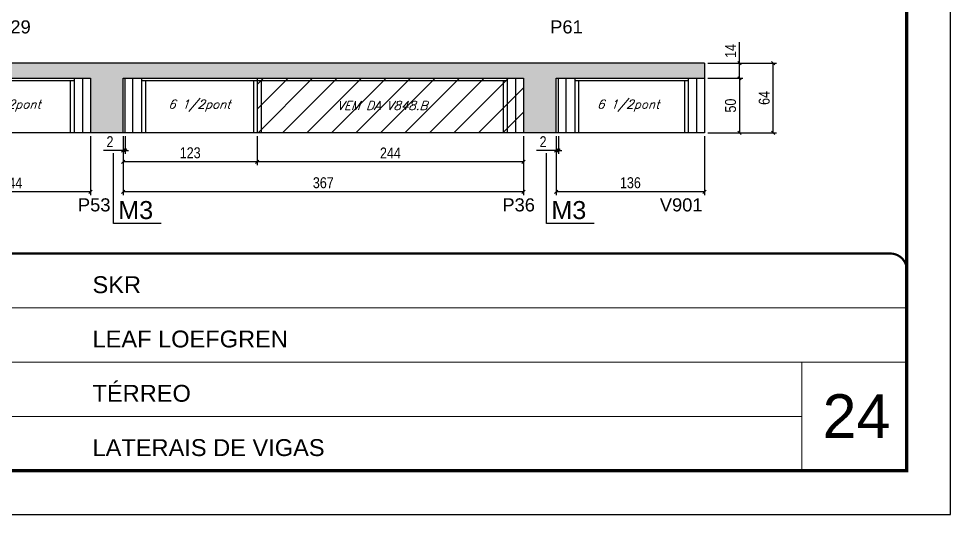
# Model space of a CAD drawing. Extents: x 3309 to 9563, y -2522 to 14608.
# Drawn here: x 8709 to 9563, y 7815 to 8270 of the extents above; entities that cross this region are included whole.
import ezdxf

# ---------------------------------------------------------------- set-up
doc = ezdxf.new("R2010")
doc.units = 0
doc.linetypes.add('CONTINUO', pattern=[0])
doc.linetypes.add('DASHED', pattern=[0.75, 0.5, -0.25])
for name, color, linetype in [('5', 5, 'Continuous'), ('COTA', 241, 'Continuous'), ('NOMENCLATURA', 7, 'Continuous'), ('Painéis', 200, 'Continuous'), ('SARR_2.2x7', 40, 'Continuous'), ('SARR_3.5x7', 81, 'Continuous'), ('texto', 7, 'Continuous')]:
    doc.layers.add(name, color=color, linetype=linetype)
for name, color, linetype, lineweight in [('CARIMBO', 255, 'Continuous', 9), ('Folhas', 255, 'Continuous', 9), ('Hachura', 251, 'Continuous', 9), ('SARRAFO DE PRESSAO', 251, 'DASHED', 9)]:
    doc.layers.add(name, color=color, linetype=linetype, lineweight=lineweight)
doc.layers.add('Laje_Perimetro', color=7, linetype='Continuous', plot=False)
doc.styles.add('ARIAL', font='arial.ttf')
doc.styles.add('COTA TECNICA', font='techl___.ttf', dxfattribs={"height": 10})
doc.styles.add('Romans', font='romans.shx')
doc.styles.get("Standard").update_dxf_attribs({"font": 'arial.ttf'})
doc.dimstyles.new('PAINEL', dxfattribs={"dimtxt": 10, "dimasz": 3, "dimexe": 3, "dimexo": 3, "dimgap": 3, "dimtad": 1, "dimdec": 1, "dimzin": 12, "dimdsep": 46, "dimtxsty": 'COTA TECNICA', "dimblk1": 'OBLIQUE', "dimblk2": 'OBLIQUE', "dimsah": 1, "dimcen": 0.9, "dimclrd": 4, "dimclre": 4, "dimclrt": 240, "dimadec": 1, "dimazin": 3, "dimtfac": 1, "dimtdec": 1, "dimtmove": 0, "dimatfit": 3, "dimfxl": 1, "dimtolj": 1, "dimtzin": 12, "dimarcsym": 0})

# ---------------------------------------------------------------- blocks, each defined once
blk = doc.blocks.new('9999999999')
at = {"color": 30, "linetype": 'CONTINUO'}
for p, q in [((98564.56, 34379.64), (99583.98, 34379.64)), ((98564.56, 34329.83), (99487.98, 34329.83)), ((99583.98, 34329.83), (99487.98, 34329.83)), ((99487.98, 34329.83), (99487.98, 34230.21)), ((98564.56, 34280.02), (99487.98, 34280.02))]:
    blk.add_line(p, q, dxfattribs=at)
at = {"color": 30, "linetype": 'CONTINUO', "const_width": 2}
blk.add_lwpolyline([(99583.98, 34230.21), (99583.98, 34414.45, 0.414214), (99568.98, 34429.45), (98228.98, 34429.45, 0.414214), (98213.98, 34414.45), (98213.98, 34245.21, 0.414214), (98228.98, 34230.21), (99583.98, 34230.21)], format="xyb", dxfattribs=at)
at = {"layer": 'Folhas'}
blk.add_lwpolyline([(98138.98, 34190.21), (99623.98, 34190.21), (99623.98, 35240.21), (98138.98, 35240.21)], close=True, dxfattribs=at)
at = {"layer": 'Folhas', "color": 30, "const_width": 3}
blk.add_lwpolyline([(98213.98, 34230.21), (99583.98, 34230.21), (99583.98, 35200.21), (98213.98, 35200.21)], close=True, dxfattribs=at)
at = {"color": 7, "linetype": 'Continuous', "ltscale": 5, "style": 'ARIAL'}
for s, height, p in [('SKR', 15.483, (98837.68, 34393.13)), ('LEAF LOEFGREN', 15.4829, (98837.68, 34343.32)), ('TÉRREO', 15.483, (98837.68, 34293.51)), ('LATERAIS DE VIGAS', 15.4829, (98837.68, 34243.7))]:
    blk.add_text(s, height=height, dxfattribs=at).set_placement(p)
blk = doc.blocks.new('_Oblique')
at = {"color": 0, "linetype": 'ByBlock', "lineweight": -2}
blk.add_line((-0.5, -0.5), (0.5, 0.5), dxfattribs=at)
blk = doc.blocks.new('*D2082')
at = {"layer": 'COTA', "color": 4, "lineweight": -2, "transparency": 16777216}
for p, q in [((9201.6, 8161.93), (9201.6, 8107.87)), ((9337.6, 8161.93), (9337.6, 8107.87)), ((9337.6, 8110.87), (9201.6, 8110.87))]:
    blk.add_line(p, q, dxfattribs=at)
at = {"layer": 'Defpoints', "color": 0, "transparency": 16777216}
for p in [(9201.6, 8164.93), (9337.6, 8164.93), (9201.6, 8110.87)]:
    blk.add_point(p, dxfattribs=at)
at = {"layer": 'COTA', "color": 4, "lineweight": -2, "transparency": 16777216, "xscale": 3, "yscale": 3, "zscale": 3, "rotation": 180}
blk.add_blockref('_Oblique', (9201.6, 8110.87), dxfattribs=at)
at = {"layer": 'COTA', "color": 4, "lineweight": -2, "transparency": 16777216, "xscale": 3, "yscale": 3, "zscale": 3}
blk.add_blockref('_Oblique', (9337.6, 8110.87), dxfattribs=at)
at = {"layer": 'COTA', "color": 240, "transparency": 16777216, "insert": (9269.6, 8119.09), "char_height": 10, "attachment_point": 5, "style": 'COTA TECNICA'}
blk.add_mtext('\\A1;136', dxfattribs=at)
blk = doc.blocks.new('*D2083')
at = {"layer": 'COTA', "color": 4, "lineweight": -2, "transparency": 16777216}
for p, q in [((9201.6, 8161.93), (9201.6, 8145.8)), ((9203.6, 8161.93), (9203.6, 8145.8)), ((9201.6, 8148.8), (9183.49, 8148.8)), ((9203.6, 8148.8), (9201.6, 8148.8)), ((9203.6, 8148.8), (9206.6, 8148.8))]:
    blk.add_line(p, q, dxfattribs=at)
at = {"layer": 'Defpoints', "color": 0, "transparency": 16777216}
for p in [(9201.6, 8164.93), (9203.6, 8164.93), (9201.6, 8148.8)]:
    blk.add_point(p, dxfattribs=at)
at = {"layer": 'COTA', "color": 4, "lineweight": -2, "transparency": 16777216, "xscale": 3, "yscale": 3, "zscale": 3}
blk.add_blockref('_Oblique', (9201.6, 8148.8), dxfattribs=at)
at = {"layer": 'COTA', "color": 4, "lineweight": -2, "transparency": 16777216, "xscale": 3, "yscale": 3, "zscale": 3, "rotation": 180}
blk.add_blockref('_Oblique', (9203.6, 8148.8), dxfattribs=at)
at = {"layer": 'COTA', "color": 240, "transparency": 16777216, "insert": (9189.55, 8156.8), "char_height": 10, "attachment_point": 5, "style": 'COTA TECNICA'}
blk.add_mtext('\\A1;2', dxfattribs=at)
blk = doc.blocks.new('*D2086')
at = {"layer": 'COTA', "color": 4, "lineweight": -2, "transparency": 16777216}
for p, q in [((8804.6, 8161.93), (8804.6, 8107.87)), ((9171.6, 8161.93), (9171.6, 8107.87)), ((9171.6, 8110.87), (8804.6, 8110.87))]:
    blk.add_line(p, q, dxfattribs=at)
at = {"layer": 'Defpoints', "color": 0, "transparency": 16777216}
for p in [(8804.6, 8164.93), (9171.6, 8164.93), (8804.6, 8110.87)]:
    blk.add_point(p, dxfattribs=at)
at = {"layer": 'COTA', "color": 4, "lineweight": -2, "transparency": 16777216, "xscale": 3, "yscale": 3, "zscale": 3, "rotation": 180}
blk.add_blockref('_Oblique', (8804.6, 8110.87), dxfattribs=at)
at = {"layer": 'COTA', "color": 4, "lineweight": -2, "transparency": 16777216, "xscale": 3, "yscale": 3, "zscale": 3}
blk.add_blockref('_Oblique', (9171.6, 8110.87), dxfattribs=at)
at = {"layer": 'COTA', "color": 240, "transparency": 16777216, "insert": (8988.1, 8119.09), "char_height": 10, "attachment_point": 5, "style": 'COTA TECNICA'}
blk.add_mtext('\\A1;367', dxfattribs=at)
blk = doc.blocks.new('*D2087')
at = {"layer": 'COTA', "color": 4, "lineweight": -2, "transparency": 16777216}
for p, q in [((8804.6, 8161.93), (8804.6, 8145.8)), ((8806.6, 8161.93), (8806.6, 8145.8)), ((8804.6, 8148.8), (8786.49, 8148.8)), ((8806.6, 8148.8), (8804.6, 8148.8)), ((8806.6, 8148.8), (8809.6, 8148.8))]:
    blk.add_line(p, q, dxfattribs=at)
at = {"layer": 'Defpoints', "color": 0, "transparency": 16777216}
for p in [(8804.6, 8164.93), (8806.6, 8164.93), (8804.6, 8148.8)]:
    blk.add_point(p, dxfattribs=at)
at = {"layer": 'COTA', "color": 4, "lineweight": -2, "transparency": 16777216, "xscale": 3, "yscale": 3, "zscale": 3}
blk.add_blockref('_Oblique', (8804.6, 8148.8), dxfattribs=at)
at = {"layer": 'COTA', "color": 4, "lineweight": -2, "transparency": 16777216, "xscale": 3, "yscale": 3, "zscale": 3, "rotation": 180}
blk.add_blockref('_Oblique', (8806.6, 8148.8), dxfattribs=at)
at = {"layer": 'COTA', "color": 240, "transparency": 16777216, "insert": (8792.55, 8156.8), "char_height": 10, "attachment_point": 5, "style": 'COTA TECNICA'}
blk.add_mtext('\\A1;2', dxfattribs=at)
blk = doc.blocks.new('*D2079')
at = {"layer": 'COTA', "color": 4, "lineweight": -2, "transparency": 16777216}
for p, q in [((8927.6, 8161.93), (8927.6, 8135.35)), ((9171.6, 8161.93), (9171.6, 8135.35)), ((9171.6, 8138.35), (8927.6, 8138.35))]:
    blk.add_line(p, q, dxfattribs=at)
at = {"layer": 'Defpoints', "color": 0, "transparency": 16777216}
for p in [(8927.6, 8164.93), (9171.6, 8164.93), (8927.6, 8138.35)]:
    blk.add_point(p, dxfattribs=at)
at = {"layer": 'COTA', "color": 4, "lineweight": -2, "transparency": 16777216, "xscale": 3, "yscale": 3, "zscale": 3, "rotation": 180}
blk.add_blockref('_Oblique', (8927.6, 8138.35), dxfattribs=at)
at = {"layer": 'COTA', "color": 4, "lineweight": -2, "transparency": 16777216, "xscale": 3, "yscale": 3, "zscale": 3}
blk.add_blockref('_Oblique', (9171.6, 8138.35), dxfattribs=at)
at = {"layer": 'COTA', "color": 240, "transparency": 16777216, "insert": (9049.6, 8146.42), "char_height": 10, "attachment_point": 5, "style": 'COTA TECNICA'}
blk.add_mtext('\\A1;244', dxfattribs=at)
blk = doc.blocks.new('*D2080')
at = {"layer": 'COTA', "color": 4, "lineweight": -2, "transparency": 16777216}
for p, q in [((8804.6, 8161.93), (8804.6, 8135.35)), ((8927.6, 8161.93), (8927.6, 8135.35)), ((8927.6, 8138.35), (8804.6, 8138.35))]:
    blk.add_line(p, q, dxfattribs=at)
at = {"layer": 'Defpoints', "color": 0, "transparency": 16777216}
for p in [(8804.6, 8164.93), (8927.6, 8164.93), (8804.6, 8138.35)]:
    blk.add_point(p, dxfattribs=at)
at = {"layer": 'COTA', "color": 4, "lineweight": -2, "transparency": 16777216, "xscale": 3, "yscale": 3, "zscale": 3, "rotation": 180}
blk.add_blockref('_Oblique', (8804.6, 8138.35), dxfattribs=at)
at = {"layer": 'COTA', "color": 4, "lineweight": -2, "transparency": 16777216, "xscale": 3, "yscale": 3, "zscale": 3}
blk.add_blockref('_Oblique', (8927.6, 8138.35), dxfattribs=at)
at = {"layer": 'COTA', "color": 240, "transparency": 16777216, "insert": (8866.1, 8146.57), "char_height": 10, "attachment_point": 5, "style": 'COTA TECNICA'}
blk.add_mtext('\\A1;123', dxfattribs=at)
blk = doc.blocks.new('*D2084')
at = {"layer": 'COTA', "color": 4, "lineweight": -2, "transparency": 16777216}
for p, q in [((8630.6, 8161.93), (8630.6, 8107.87)), ((8774.6, 8161.93), (8774.6, 8107.87)), ((8774.6, 8110.87), (8630.6, 8110.87))]:
    blk.add_line(p, q, dxfattribs=at)
at = {"layer": 'Defpoints', "color": 0, "transparency": 16777216}
for p in [(8630.6, 8164.93), (8774.6, 8164.93), (8630.6, 8110.87)]:
    blk.add_point(p, dxfattribs=at)
at = {"layer": 'COTA', "color": 4, "lineweight": -2, "transparency": 16777216, "xscale": 3, "yscale": 3, "zscale": 3, "rotation": 180}
blk.add_blockref('_Oblique', (8630.6, 8110.87), dxfattribs=at)
at = {"layer": 'COTA', "color": 4, "lineweight": -2, "transparency": 16777216, "xscale": 3, "yscale": 3, "zscale": 3}
blk.add_blockref('_Oblique', (8774.6, 8110.87), dxfattribs=at)
at = {"layer": 'COTA', "color": 240, "transparency": 16777216, "insert": (8702.6, 8118.94), "char_height": 10, "attachment_point": 5, "style": 'COTA TECNICA'}
blk.add_mtext('\\A1;144', dxfattribs=at)
blk = doc.blocks.new('*D2088')
at = {"layer": 'COTA', "color": 4, "lineweight": -2, "transparency": 16777216}
for p, q in [((9340.6, 8214.93), (9372.53, 8214.93)), ((9369.53, 8214.93), (9369.53, 8164.93)), ((9340.6, 8164.93), (9372.53, 8164.93))]:
    blk.add_line(p, q, dxfattribs=at)
at = {"layer": 'Defpoints', "color": 0, "transparency": 16777216}
for p in [(9337.6, 8214.93), (9337.6, 8164.93), (9369.53, 8164.93)]:
    blk.add_point(p, dxfattribs=at)
at = {"layer": 'COTA', "color": 4, "lineweight": -2, "transparency": 16777216, "xscale": 3, "yscale": 3, "zscale": 3}
for p, rotation in [((9369.53, 8214.93), 90), ((9369.53, 8164.93), 270)]:
    blk.add_blockref('_Oblique', p, dxfattribs=dict(at, rotation=rotation))
at = {"layer": 'COTA', "color": 240, "transparency": 16777216, "insert": (9361.42, 8189.93), "char_height": 10, "attachment_point": 5, "rotation": 90, "style": 'COTA TECNICA'}
blk.add_mtext('\\A1;50', dxfattribs=at)
blk = doc.blocks.new('*D2089')
at = {"layer": 'COTA', "color": 4, "lineweight": -2, "transparency": 16777216}
for p, q in [((9369.53, 8228.93), (9369.53, 8248.05)), ((9340.6, 8228.93), (9372.53, 8228.93)), ((9369.53, 8214.93), (9369.53, 8228.93)), ((9340.6, 8214.93), (9372.53, 8214.93))]:
    blk.add_line(p, q, dxfattribs=at)
at = {"layer": 'Defpoints', "color": 0, "transparency": 16777216}
for p in [(9337.6, 8228.93), (9369.53, 8228.93), (9337.6, 8214.93)]:
    blk.add_point(p, dxfattribs=at)
at = {"layer": 'COTA', "color": 4, "lineweight": -2, "transparency": 16777216, "xscale": 3, "yscale": 3, "zscale": 3}
for p, rotation in [((9369.53, 8228.93), 90), ((9369.53, 8214.93), 270)]:
    blk.add_blockref('_Oblique', p, dxfattribs=dict(at, rotation=rotation))
at = {"layer": 'COTA', "color": 240, "transparency": 16777216, "insert": (9361.45, 8239.99), "char_height": 10, "attachment_point": 5, "rotation": 90, "style": 'COTA TECNICA'}
blk.add_mtext('\\A1;14', dxfattribs=at)
blk = doc.blocks.new('*D2090')
at = {"layer": 'COTA', "color": 4, "lineweight": -2, "transparency": 16777216}
for p, q in [((9340.6, 8228.93), (9403.42, 8228.93)), ((9400.42, 8164.93), (9400.42, 8228.93)), ((9340.6, 8164.93), (9403.42, 8164.93))]:
    blk.add_line(p, q, dxfattribs=at)
at = {"layer": 'Defpoints', "color": 0, "transparency": 16777216}
for p in [(9337.6, 8228.93), (9400.42, 8228.93), (9337.6, 8164.93)]:
    blk.add_point(p, dxfattribs=at)
at = {"layer": 'COTA', "color": 4, "lineweight": -2, "transparency": 16777216, "xscale": 3, "yscale": 3, "zscale": 3}
for p, rotation in [((9400.42, 8228.93), 90), ((9400.42, 8164.93), 270)]:
    blk.add_blockref('_Oblique', p, dxfattribs=dict(at, rotation=rotation))
at = {"layer": 'COTA', "color": 240, "transparency": 16777216, "insert": (9392.31, 8196.93), "char_height": 10, "attachment_point": 5, "rotation": 90, "style": 'COTA TECNICA'}
blk.add_mtext('\\A1;64', dxfattribs=at)

msp = doc.modelspace()

# ---------------------------------------------------------------- hatches: boundary and pattern name
at = {"layer": 'COTA'}
h = msp.add_hatch(dxfattribs=at)
h.set_pattern_fill('AR-CONC', color=256, scale=0.03)
h.set_pattern_definition([(50, (0, -542.964), (5.46554, -0.4781726), [0.5715, -6.2865]), (355, (0, -542.964), (-1.0573026, 5.7317054), [0.4572, -5.0292175]), (100.451445, (0.4555, -543.0036), (4.4082374, 5.2535326), [0.4857003, -5.3427073]), (46.1842, (0, -541.44), (8.1323712, -1.26127), [0.85725, -9.42975]), (96.63556, (0.678, -541.545), (7.122124, 7.4227837), [0.7285507, -8.014068]), (351.18415, (0, -541.44), (7.122124, 7.422784), [0.685799, -7.543792]), (21, (0.762, -541.821), (4.5484317, -3.067956), [0.5715, -6.2865]), (326, (0.762, -541.821), (1.8540609, 5.525639), [0.4572, -5.0292]), (71.451445, (1.141, -542.0765), (6.4024926, 2.457683), [0.4857003, -5.3426981]), (37.5, (0, -542.9638), (0.0926581, 2.53665117), [0, -4.96824, 0, -5.1054, 0, -5.04825]), (7.5, (0, -542.9638), (2.0045899, 3.00541724), [0, -2.91084, 0, -4.85394, 0, -1.92405]), (327.5, (-1.6993, -542.9638), (4.06771786, -0.17186232), [0, -1.905, 0, -5.9436, 0, -7.8867]), (317.5, (-2.4613, -542.9638), (4.4438754, 0.7627947), [0, -2.4765, 0, -3.94716, 0, -5.6007])])
h.paths.add_polyline_path([(8804.6, 8214.93), (9171.6, 8214.93), (9171.6, 8164.93), (9201.6, 8164.93), (9201.6, 8214.93), (9337.6, 8214.93), (9337.6, 8228.93), (8549.6, 8228.93), (8549.6, 8214.93), (8600.6, 8214.93), (8600.6, 8164.93), (8630.6, 8164.93), (8630.6, 8214.93), (8774.6, 8214.93), (8774.6, 8164.93), (8804.6, 8164.93)])
at = {"layer": 'Hachura', "linetype": 'ByBlock'}
h = msp.add_hatch(dxfattribs=at)
h.set_pattern_fill('ANSI31', color=256, scale=5)
h.paths.add_polyline_path([(8963.6, 8722.79), (8963.6, 8770.79), (8719.6, 8770.79), (8719.6, 8722.79)])
h.paths.add_polyline_path([(9116.6, 8722.79), (9260.6, 8722.79), (9260.6, 8772.79), (9116.6, 8772.79)])
h.paths.add_polyline_path([(8816.6, 8599.49), (8816.6, 8551.49), (9060.6, 8551.49), (9060.6, 8599.49)])
h.paths.add_polyline_path([(8715.6, 8393.31), (8715.6, 8343.31), (8959.6, 8343.31), (8959.6, 8393.31)])
h.paths.add_polyline_path([(8927.6, 8214.93), (8927.6, 8164.93), (9171.6, 8164.93), (9171.6, 8214.93)])

# ---------------------------------------------------------------- linework, layer by layer
at = {"layer": 'COTA'}
for p, q in [((9337.6, 8228.93), (8549.6, 8228.93)), ((9337.6, 8228.93), (9337.6, 8214.93)), ((8804.6, 8164.93), (8774.6, 8164.93)), ((9201.6, 8164.93), (9171.6, 8164.93))]:
    msp.add_line(p, q, dxfattribs=at)
at = {"layer": 'Laje_Perimetro'}
msp.add_lwpolyline([(9562.87, 8864.98), (8077.87, 8864.98), (8077.87, 7814.98), (9562.87, 7814.98)], close=True, dxfattribs=at)
at = {"layer": 'NOMENCLATURA', "linetype": 'Continuous'}
for p, q in [((8795.69, 8081.67), (8795.69, 8146.29)), ((9192.69, 8081.67), (9192.69, 8146.29)), ((8839.39, 8081.67), (8795.69, 8081.67)), ((9236.39, 8081.67), (9192.69, 8081.67))]:
    msp.add_line(p, q, dxfattribs=at)
at = {"layer": 'Painéis', "linetype": 'ByBlock'}
for p, q in [((8630.6, 8214.93), (8774.6, 8214.93)), ((8774.6, 8214.93), (8774.6, 8164.93)), ((8804.6, 8164.93), (8804.6, 8214.93)), ((8804.6, 8214.93), (9171.6, 8214.93)), ((8806.6, 8164.93), (8806.6, 8214.93)), ((8927.6, 8214.93), (8927.6, 8164.93)), ((9171.6, 8214.93), (9171.6, 8164.93)), ((9201.6, 8164.93), (9201.6, 8214.93)), ((9201.6, 8214.93), (9337.6, 8214.93)), ((9203.6, 8164.93), (9203.6, 8214.93)), ((9337.6, 8214.93), (9337.6, 8164.93)), ((8774.6, 8164.93), (8630.6, 8164.93)), ((9171.6, 8164.93), (8804.6, 8164.93)), ((9337.6, 8164.93), (9201.6, 8164.93))]:
    msp.add_line(p, q, dxfattribs=at)
at = {"layer": 'SARR_2.2x7', "linetype": 'Continuous'}
for p, q in [((8759.6, 8212.73), (8645.6, 8212.73)), ((8767.6, 8164.93), (8767.6, 8214.93)), ((8813.6, 8164.93), (8813.6, 8214.93)), ((8927.6, 8212.73), (8821.6, 8212.73)), ((9156.6, 8212.73), (8927.6, 8212.73)), ((9164.6, 8164.93), (9164.6, 8214.93)), ((9210.6, 8164.93), (9210.6, 8214.93)), ((9322.6, 8212.73), (9218.6, 8212.73)), ((9330.6, 8164.93), (9330.6, 8214.93))]:
    msp.add_line(p, q, dxfattribs=at)
at = {"layer": 'SARR_3.5x7'}
for p, q in [((8756.1, 8212.73), (8756.1, 8164.93)), ((8759.6, 8214.93), (8759.6, 8164.93)), ((8821.6, 8214.93), (8821.6, 8164.93)), ((8825.1, 8212.73), (8825.1, 8164.93)), ((8924.1, 8212.73), (8924.1, 8164.93)), ((8931.1, 8212.73), (8931.1, 8164.93)), ((9153.1, 8212.73), (9153.1, 8164.93)), ((9156.6, 8214.93), (9156.6, 8164.93)), ((9218.6, 8214.93), (9218.6, 8164.93)), ((9222.1, 8212.73), (9222.1, 8164.93)), ((9319.1, 8212.73), (9319.1, 8164.93)), ((9322.6, 8214.93), (9322.6, 8164.93))]:
    msp.add_line(p, q, dxfattribs=at)

# ---------------------------------------------------------------- block references
at = {"layer": 'SARRAFO DE PRESSAO', "color": 6, "linetype": 'ByBlock'}
msp.add_blockref('9999999999', (-90061.11, -26375.22), dxfattribs=at)

# ---------------------------------------------------------------- texts
at = {"layer": '5', "linetype": 'Continuous'}
for s, rotation, p in [('V929', 0.00004, (8680.8, 8256.09)), ('P61', 0.00004, (9196.11, 8256.09)), ('P53', 359.99996, (8763.21, 8092.86)), ('P36', 359.99996, (9152.25, 8092.86)), ('V901', 359.99996, (9296.57, 8092.86))]:
    msp.add_text(s, height=12, rotation=rotation, dxfattribs=at).set_placement(p)
at = {"layer": 'CARIMBO', "style": 'ARIAL'}
msp.add_text('24', height=40, dxfattribs=at).set_placement((9445.73, 7885.13))
at = {"layer": 'NOMENCLATURA', "linetype": 'Continuous'}
for p in [(8800.14, 8085.86), (9197.14, 8085.86)]:
    msp.add_text('M3', height=16.5, dxfattribs=at).set_placement(p)
at = {"layer": 'texto', "color": 2, "char_height": 8, "attachment_point": 5, "style": 'Romans'}
for s, insert in [('{\\Q19;\\C256;6 1/2pont}', (8700.6, 8189.93)), ('{\\Q19;\\C256;6 1/2pont}', (8874.6, 8189.93)), ('{\\Q19;\\C256;VEM DA V848.B}', (9042.1, 8189.93)), ('{\\Q19;\\C256;6 1/2pont}', (9267.6, 8189.93))]:
    msp.add_mtext(s, dxfattribs=dict(at, insert=insert))

# ---------------------------------------------------------------- dimensions: what is measured, and where the dimension line sits
at = {"layer": 'COTA'}
for base, p1, p2, angle, picture, middle in [((9369.53, 8228.93), (9337.6, 8214.93), (9337.6, 8228.93), 90, '*D2089', (9361.45, 8239.99)), ((9400.42, 8228.93), (9337.6, 8164.93), (9337.6, 8228.93), 90, '*D2090', (9392.31, 8196.93)), ((9369.53, 8164.93), (9337.6, 8214.93), (9337.6, 8164.93), 90, '*D2088', (9361.42, 8189.93)), ((8927.6, 8138.35), (9171.6, 8164.93), (8927.6, 8164.93), 180, '*D2079', (9049.6, 8146.42))]:
    dim = msp.add_linear_dim(base=base, p1=p1, p2=p2, angle=angle, dimstyle='PAINEL', dxfattribs=at)
    dim.commit()
    dim.dimension.update_dxf_attribs({"geometry": picture, "text_midpoint": middle})
for base, p1, p2, picture, middle in [((8630.6, 8110.87), (8774.6, 8164.93), (8630.6, 8164.93), '*D2084', (8702.6, 8118.94)), ((8804.6, 8148.8), (8806.6, 8164.93), (8804.6, 8164.93), '*D2087', (8792.55, 8156.8)), ((8804.6, 8110.87), (9171.6, 8164.93), (8804.6, 8164.93), '*D2086', (8988.1, 8119.09)), ((9201.6, 8148.8), (9203.6, 8164.93), (9201.6, 8164.93), '*D2083', (9189.55, 8156.8)), ((9201.6, 8110.87), (9337.6, 8164.93), (9201.6, 8164.93), '*D2082', (9269.6, 8119.09))]:
    dim = msp.add_linear_dim(base=base, p1=p1, p2=p2, dimstyle='PAINEL', dxfattribs=at)
    dim.commit()
    dim.dimension.update_dxf_attribs({"geometry": picture, "text_midpoint": middle})
dim = msp.add_linear_dim(base=(8804.6, 8138.35), p1=(8927.6, 8164.93), p2=(8804.6, 8164.93), angle=180, dimstyle='PAINEL', override={"dimtmove": 1}, dxfattribs=at)
dim.commit()
dim.dimension.update_dxf_attribs({"geometry": '*D2080', "text_midpoint": (8866.1, 8146.57)})

doc.saveas('drawing.dxf')
